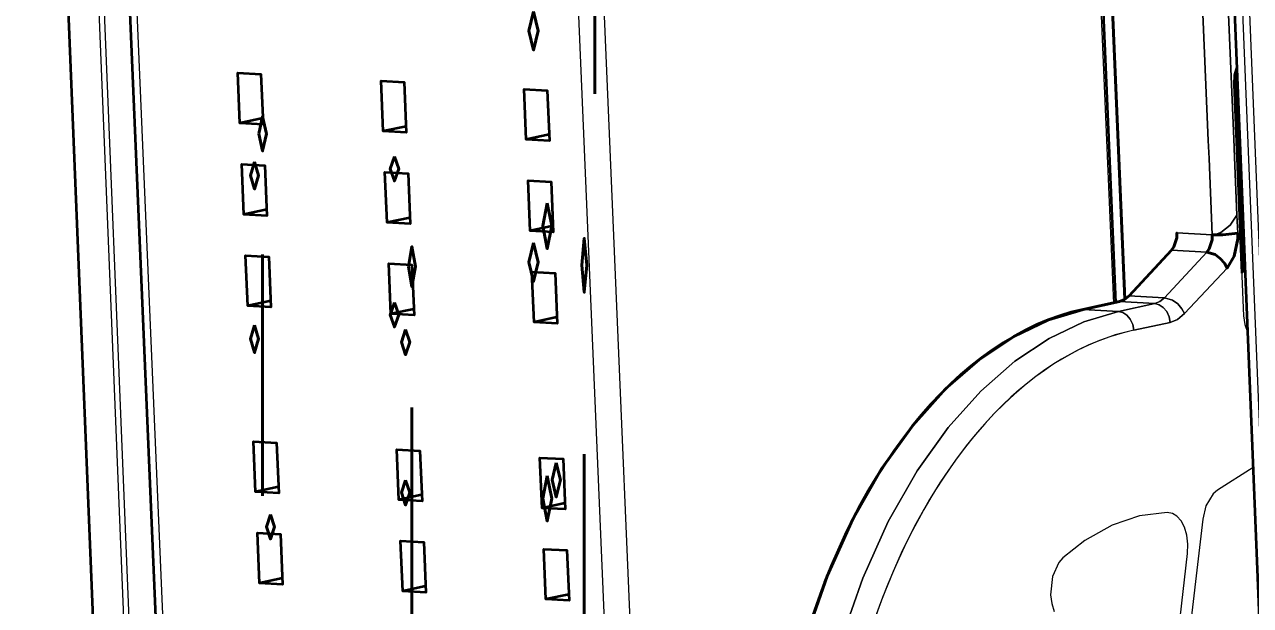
# Model space of a CAD drawing. Extents: x 0 to 174, y 0 to 33.
# Drawn here: x 26.854 to 28.184, y 25.623 to 26.253 of the extents above; entities that cross this region are included whole.
import ezdxf
from ezdxf.enums import TextEntityAlignment as Align

# ---------------------------------------------------------------- set-up
doc = ezdxf.new("R2010")
doc.units = 0
doc.layers.add('PDF2_형상', color=157, linetype='Continuous', true_color=0x405f80)
doc.layers.add('YOLO_TEXT', color=3, linetype='Continuous', true_color=0x008230)
doc.styles.add('OCR_LATIN', font='txt.shx')

msp = doc.modelspace()

# ---------------------------------------------------------------- linework, layer by layer
at = {"layer": 'PDF2_형상', "color": 7, "lineweight": 35}
for points in [[(27.5971, 22.5065, -0.342168), (27.024, 23.2646), (26.8547, 27.4369), (26.8544, 27.5015), (26.8587, 27.5653), (26.8678, 27.6278), (26.8812, 27.6886), (26.9006, 27.7508), (26.9249, 27.8103), (26.954, 27.8661), (26.984, 27.9129), (27.0176, 27.956), (27.0508, 27.9917), (27.0919, 28.0281), (27.1358, 28.0594), (27.1829, 28.0858), (27.2217, 28.1028), (27.2708, 28.1186), (27.291, 28.1233)], [(27.1165, 27.5735), (27.1286, 27.6322), (27.1463, 27.6883), (27.169, 27.7401), (27.1963, 27.7872), (27.2275, 27.829), (27.2624, 27.8654), (27.3001, 27.896), (27.3404, 27.9207), (27.3828, 27.9394), (27.4047, 27.9465), (27.4271, 27.9521), (27.4724, 27.9586), (27.5185, 27.959), (27.669, 27.95, -0.373278), (28.1212, 27.389), (28.239, 24.4879)]]:
    msp.add_lwpolyline(points, format="xyb", dxfattribs=at)
at = {"layer": 'PDF2_형상', "color": 7, "lineweight": 13}
for points in [[(28.1297, 27.3885), (28.2475, 24.4874), (28.239, 24.4879)], [(28.1467, 27.3697), (28.1375, 27.3869), (28.2553, 24.4857), (28.2571, 24.4821)], [(28.1667, 26.1096), (28.1694, 26.0464), (28.1703, 26.0269), (28.1694, 26.0464), (28.1667, 26.1096), (28.1658, 26.1292), (28.1328, 26.906), (28.1325, 26.9101), (28.1321, 26.9143), (28.1325, 26.9101), (28.1328, 26.906), (28.1283, 26.9053), (28.1226, 26.9046), (28.1283, 26.9053), (28.1328, 26.906)], [(28.1328, 26.906), (28.1658, 26.1292), (28.1328, 26.906)], [(28.1694, 26.0464), (28.1621, 26.0358), (28.1519, 26.0276), (28.1457, 26.0254), (28.1426, 26.0253), (28.1392, 26.1079), (28.1383, 26.1275), (28.1058, 26.8919)], [(27.034, 24.9181), (26.9578, 26.7079), (26.9425, 26.7088), (26.941, 26.744), (26.9736, 26.7422)], [(27.5139, 24.8908), (27.4378, 26.6807), (27.4531, 26.6797), (27.4547, 26.6796), (27.4644, 26.6786), (27.4629, 26.715), (27.4569, 26.7149), (27.4515, 26.715), (27.4536, 26.7276), (27.4564, 26.7326), (27.4597, 26.7358), (27.4614, 26.7367), (27.4289, 26.7385)], [(28.0019, 26.7346), (28.0353, 25.9512)], [(26.9997, 24.6843), (26.9189, 26.6774)], [(26.9778, 25.3683), (26.9247, 26.6767)], [(27.4515, 26.6656), (27.4546, 26.6636), (27.4592, 26.6607), (27.4665, 26.6542), (27.5429, 24.8587), (27.5117, 24.8324), (27.5192, 24.6554)], [(28.1692, 26.2086), (28.1664, 26.1988), (28.1658, 26.1881), (28.1664, 26.1988), (28.1692, 26.2086), (28.1664, 26.1988), (28.1658, 26.1881), (28.1764, 25.9372), (28.1778, 25.9278), (28.1808, 25.9196)], [(28.1658, 26.1881), (28.1675, 26.1886), (28.1681, 26.1889), (28.1682, 26.1892)], [(28.1658, 26.1292), (28.1667, 26.1096), (28.1694, 26.0464), (28.1621, 26.0358), (28.1519, 26.0276), (28.1457, 26.0254), (28.1426, 26.0253), (28.1392, 26.1079), (28.1426, 26.0253), (28.1457, 26.0254), (28.1519, 26.0276), (28.1621, 26.0358), (28.1694, 26.0464), (28.1703, 26.0269)], [(28.166, 26.1292), (28.1668, 26.1096)], [(28.1426, 26.0253), (28.1043, 26.0275)], [(28.1125, 25.9397), (28.1096, 25.9451), (28.1051, 25.9503), (28.0994, 25.9543), (28.0908, 25.9569), (28.0994, 25.9543), (28.1051, 25.9503), (28.1096, 25.9451), (28.1125, 25.9397), (28.1096, 25.9451), (28.1051, 25.9503), (28.0994, 25.9543), (28.0908, 25.9569), (28.1368, 26.0064), (28.0985, 26.0086), (28.1368, 26.0064), (28.0908, 25.9569), (28.0857, 25.9528), (28.0803, 25.9506), (28.0419, 25.9528), (28.0803, 25.9506), (28.0408, 25.9421), (28.0032, 25.9308), (27.9657, 25.9129), (27.9283, 25.8881), (27.8917, 25.8558), (27.8563, 25.8163), (27.8225, 25.7692), (27.7912, 25.7144), (27.7635, 25.6529), (27.7397, 25.585)], [(28.0985, 26.0086), (28.1368, 26.0064), (28.0908, 25.9569), (28.0838, 25.9574), (28.0524, 25.9592), (28.0838, 25.9574), (28.0908, 25.9569), (28.0857, 25.9528), (28.0803, 25.9506), (28.085, 25.9494), (28.0894, 25.9465), (28.0932, 25.9421), (28.0958, 25.9364), (28.0968, 25.9301), (28.0958, 25.9364), (28.0932, 25.9421), (28.0894, 25.9465), (28.085, 25.9494), (28.0803, 25.9506), (28.0408, 25.9421), (28.0024, 25.9443), (28.0408, 25.9421), (28.0803, 25.9506), (28.0419, 25.9528)], [(27.7397, 25.585), (27.7635, 25.6529), (27.7912, 25.7144), (27.8225, 25.7692), (27.8563, 25.8163), (27.8917, 25.8558), (27.9283, 25.8881), (27.9657, 25.9129), (28.0032, 25.9308), (28.0408, 25.9421), (28.0456, 25.941), (28.0499, 25.9381), (28.0537, 25.9336), (28.0563, 25.9279), (28.0574, 25.9217), (28.0968, 25.9301), (28.105, 25.9335), (28.1125, 25.9397), (28.1586, 25.9892), (28.1125, 25.9397), (28.105, 25.9335), (28.0968, 25.9301), (28.0574, 25.9217), (28.0968, 25.9301), (28.0958, 25.9364), (28.0932, 25.9421), (28.0894, 25.9465), (28.085, 25.9494), (28.0803, 25.9506), (28.0857, 25.9528), (28.0908, 25.9569), (28.0838, 25.9574), (28.0524, 25.9592)], [(28.0968, 25.9301), (28.105, 25.9335), (28.1125, 25.9397), (28.1586, 25.9892)], [(28.0024, 25.9443), (28.0408, 25.9421), (28.0032, 25.9308), (27.9657, 25.9129), (27.9283, 25.8881), (27.8917, 25.8558), (27.8563, 25.8163), (27.8225, 25.7692), (27.7912, 25.7144), (27.7635, 25.6529), (27.7397, 25.585)], [(28.1868, 25.7728), (28.1482, 25.7483), (28.1435, 25.7443), (28.1357, 25.7314), (28.1322, 25.7168), (28.1146, 25.5661), (28.1143, 25.556), (28.1154, 25.5461), (28.1181, 25.5375), (28.1218, 25.5307), (28.1288, 25.5239), (28.1478, 25.5088), (28.1647, 25.4881), (28.1692, 25.4831), (28.1739, 25.4799), (28.1787, 25.4786), (28.1836, 25.4792), (28.1885, 25.4813), (28.1946, 25.4867), (28.1983, 25.4911)], [(28.1029, 25.5687), (28.1158, 25.6796), (28.1162, 25.6897), (28.115, 25.6994), (28.1125, 25.7082), (28.1087, 25.715), (28.1043, 25.72), (28.0996, 25.7229), (28.0938, 25.724), (28.0637, 25.7204), (28.0339, 25.7103), (28.0042, 25.6935), (27.9806, 25.6749), (27.9761, 25.6697), (27.9692, 25.6546), (27.9672, 25.6349), (27.9685, 25.6253), (27.9713, 25.6167)]]:
    msp.add_lwpolyline(points, dxfattribs=at)
for points in [[(28.1392, 26.1079), (28.1383, 26.1275), (28.1058, 26.8919), (28.1383, 26.1275)], [(28.1682, 26.1892), (28.1681, 26.1889), (28.1675, 26.1886), (28.1658, 26.1881), (28.1675, 26.1886), (28.1681, 26.1889)], [(28.175, 25.9861), (28.1753, 25.9854), (28.1756, 25.9847), (28.1744, 25.9837), (28.1658, 26.1881), (28.1744, 25.9837), (28.1756, 25.9847), (28.1768, 25.9861), (28.1781, 25.9876), (28.1768, 25.9861), (28.1756, 25.9847), (28.1753, 25.9854)], [(28.1043, 26.0275), (28.1426, 26.0253)], [(28.1751, 26.0265), (28.1765, 26.0276)], [(28.1753, 26.0207), (28.1768, 26.0208)], [(28.0408, 25.9421), (28.0456, 25.941), (28.0499, 25.9381), (28.0537, 25.9336), (28.0563, 25.9279), (28.0574, 25.9217), (28.0563, 25.9279), (28.0537, 25.9336), (28.0499, 25.9381), (28.0456, 25.941)]]:
    msp.add_lwpolyline(points, close=True, dxfattribs=at)
at = {"layer": 'PDF2_형상', "color": 7, "lineweight": 35}
for points in [[(28.0044, 26.7351), (28.0378, 25.9518)], [(28.0479, 25.9553), (28.0146, 26.7372)], [(27.0272, 24.8957), (26.9508, 26.6918), (26.9501, 26.6942)], [(27.1129, 26.1517), (27.0881, 26.1464), (27.0858, 26.201), (27.1108, 26.1994), (27.1132, 26.1449), (27.0881, 26.1464)], [(28.1761, 26.001), (28.1682, 26.1892), (28.1682, 26.1914), (28.1694, 26.2011)], [(27.2682, 26.1428), (27.2433, 26.1375), (27.2411, 26.1921), (27.2661, 26.1907), (27.2685, 26.1361), (27.2433, 26.1375)], [(27.4235, 26.134), (27.3986, 26.1286), (27.3963, 26.1833), (27.4214, 26.1818), (27.4238, 26.1272), (27.3986, 26.1286)], [(27.1171, 26.0526), (27.0924, 26.0472), (27.09, 26.1019), (27.1151, 26.1004), (27.1174, 26.0458), (27.0924, 26.0472)], [(27.2724, 26.0438), (27.2476, 26.0385), (27.2453, 26.0931), (27.2704, 26.0917), (27.2726, 26.0371), (27.2476, 26.0385)], [(27.4276, 26.0349), (27.4029, 26.0296), (27.4006, 26.0842), (27.4256, 26.0828), (27.4279, 26.0282), (27.4029, 26.0296)], [(27.7012, 25.5872), (27.725, 25.6551), (27.7529, 25.7167), (27.784, 25.7713), (27.8178, 25.8185), (27.8533, 25.8581), (27.89, 25.8901), (27.9272, 25.915), (27.9649, 25.9329), (28.0024, 25.9443), (28.0419, 25.9528), (28.0474, 25.955), (28.0524, 25.9592), (28.0985, 26.0086), (28.101, 26.0122), (28.104, 26.0219), (28.1043, 26.0275), (28.104, 26.0219), (28.101, 26.0122), (28.0985, 26.0086), (28.0524, 25.9592), (28.0474, 25.955), (28.0419, 25.9528), (28.0024, 25.9443), (27.9649, 25.9329), (27.9272, 25.915), (27.89, 25.8901), (27.8533, 25.8581), (27.8178, 25.8185), (27.784, 25.7713), (27.7529, 25.7167), (27.725, 25.6551), (27.7012, 25.5872)], [(28.0024, 25.9443), (28.0419, 25.9528), (28.0474, 25.955), (28.0524, 25.9592), (28.0985, 26.0086), (28.101, 26.0122), (28.104, 26.0219), (28.1043, 26.0275)], [(28.1368, 26.0064), (28.1394, 26.01), (28.1425, 26.0199), (28.1426, 26.0253)], [(28.1703, 26.0269), (28.1542, 26.0251), (28.1426, 26.0253)], [(28.1586, 25.9892), (28.1664, 26.0022), (28.1703, 26.021), (28.1703, 26.0269)], [(27.1214, 25.9535), (27.0965, 25.9482), (27.0942, 26.0028), (27.1193, 26.0014), (27.1217, 25.9468), (27.0965, 25.9482)], [(27.2767, 25.9447), (27.2518, 25.9394), (27.2494, 25.994), (27.2746, 25.9925), (27.2769, 25.9379), (27.2518, 25.9394)], [(28.1586, 25.9892), (28.1557, 25.9946), (28.1513, 25.9997), (28.1456, 26.0038), (28.1368, 26.0064)], [(27.4319, 25.9358), (27.4071, 25.9306), (27.4047, 25.9851), (27.4299, 25.9837), (27.4322, 25.9292), (27.4071, 25.9306)], [(27.13, 25.7519), (27.1051, 25.7465), (27.1028, 25.8012), (27.1279, 25.7997), (27.1303, 25.7451), (27.1051, 25.7465)], [(27.2851, 25.7431), (27.2604, 25.7378), (27.2581, 25.7924), (27.2832, 25.791), (27.2856, 25.7364), (27.2604, 25.7378)], [(27.4404, 25.7343), (27.4157, 25.7289), (27.4133, 25.7835), (27.4385, 25.7821), (27.4407, 25.7275), (27.4157, 25.7289)], [(27.1342, 25.6528), (27.1093, 25.6475), (27.1071, 25.7021), (27.1321, 25.7007), (27.1344, 25.6461), (27.1093, 25.6475)], [(27.2894, 25.644), (27.2646, 25.6387), (27.2622, 25.6933), (27.2874, 25.6918), (27.2897, 25.6372), (27.2646, 25.6387)], [(27.4447, 25.6351), (27.4199, 25.6299), (27.4175, 25.6844), (27.4426, 25.6831), (27.445, 25.6285), (27.4199, 25.6299)]]:
    msp.add_lwpolyline(points, dxfattribs=at)
for points in [[(28.0146, 26.7372), (28.0479, 25.9553)], [(28.1682, 26.1892), (28.1761, 26.001), (28.1682, 26.1892), (28.1682, 26.1914), (28.1694, 26.2011), (28.1682, 26.1914)], [(28.1426, 26.0253), (28.1425, 26.0199), (28.1394, 26.01), (28.1368, 26.0064), (28.1456, 26.0038), (28.1513, 25.9997), (28.1557, 25.9946), (28.1586, 25.9892), (28.1664, 26.0022), (28.1703, 26.021), (28.1703, 26.0269), (28.1542, 26.0251)], [(28.1703, 26.0269), (28.1703, 26.021), (28.1664, 26.0022), (28.1586, 25.9892), (28.1557, 25.9946), (28.1513, 25.9997), (28.1456, 26.0038), (28.1368, 26.0064), (28.1394, 26.01), (28.1425, 26.0199), (28.1426, 26.0253), (28.1542, 26.0251)], [(28.176, 26.001), (28.1761, 25.9958), (28.175, 25.9861), (28.1761, 25.9958)]]:
    msp.add_lwpolyline(points, close=True, dxfattribs=at)
msp.add_ellipse((28.0285, 25.3415), major_axis=(0.0344, 0.6076), ratio=0.603162, start_param=0.16452, end_param=2.331865, dxfattribs=at)
at = {"layer": 'PDF2_형상', "color": 7, "lineweight": 13}
for centre, major_axis, ratio, start_param, end_param in [((28.0827, 25.3382), (0.0329, 0.5881), 0.603266, 0.163533, 2.359811), ((28.0808, 25.3398), (0.0346, 0.5864), 0.601472, 0.163884, 1.95068), ((28.0808, 25.3398), (0.0346, 0.5864), 0.601472, 0.163884, 1.95068)]:
    msp.add_ellipse(centre, major_axis=major_axis, ratio=ratio, start_param=start_param, end_param=end_param, dxfattribs=at)

# ---------------------------------------------------------------- texts
at = {"layer": 'YOLO_TEXT', "style": 'OCR_LATIN'}
for s, height, p, p2 in [('I', 0.5099, (27.4379, 26.178), (27.5077, 26.178)), (':', 0.439, (27.3813, 25.9747), (27.4318, 25.9747)), ('i', 0.3927, (27.0963, 25.7422), (27.1291, 25.7422)), (':', 0.3104, (27.0819, 25.8975), (27.1259, 25.8975)), (':', 0.277, (27.2326, 25.9254), (27.2787, 25.9254)), (':', 0.5171, (27.3966, 25.7147), (27.4461, 25.7147)), ('i', 0.6144, (27.4513, 25.3778), (27.4718, 25.3778)), ('i', 0.4586, (27.2592, 25.5321), (27.2901, 25.5321)), (':', 0.2856, (27.2457, 25.732), (27.2898, 25.732)), (':', 0.3905, (27.409, 25.5176), (27.4533, 25.5176)), (':', 0.2781, (27.0994, 25.5363), (27.1428, 25.5363))]:
    msp.add_text(s, height=height, dxfattribs=at).set_placement(p, p2, align=Align.FIT)

doc.saveas('drawing.dxf')
